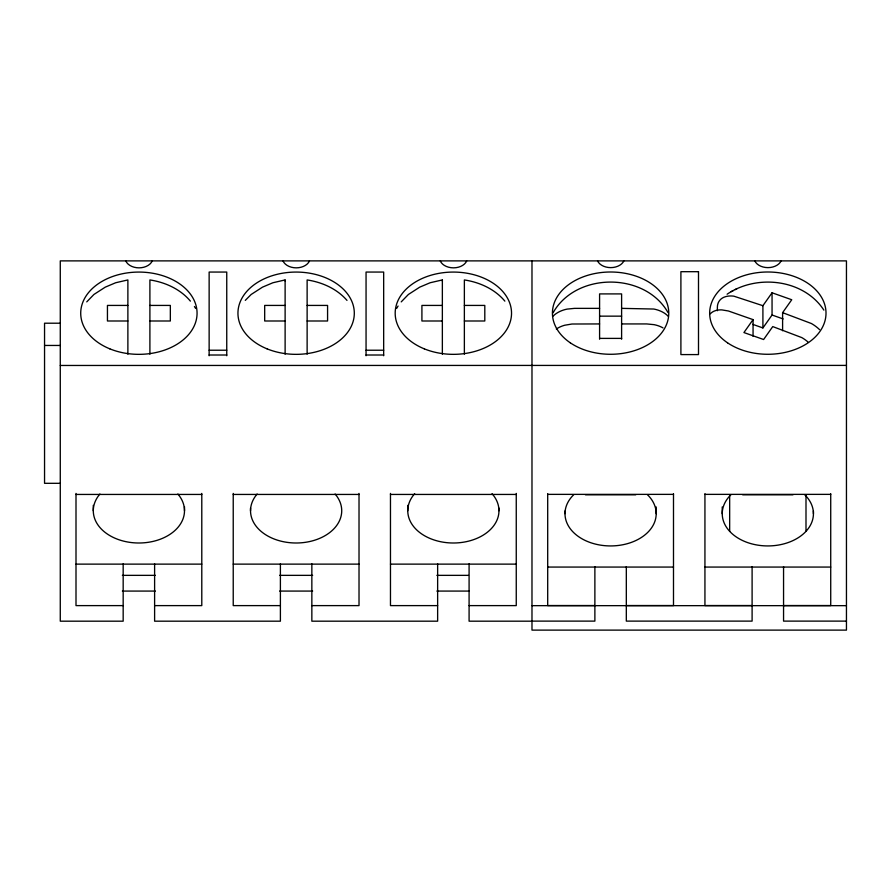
<?xml version="1.0" encoding="UTF-8"?>
<svg xmlns="http://www.w3.org/2000/svg" width="891" height="891" viewBox="0 0 891 891"><rect width="100%" height="100%" fill="white"/><g stroke="black" fill="none" stroke-linecap="round" stroke-linejoin="round"><path stroke-width="1.34" d="M86.75 301.882L93.934 294.464L105.261 287.147L115.674 282.748L127.881 279.93L127.881 354.206M245.292 300.378L251.173 294.464L262.5 287.147L272.913 282.748L285.12 279.93L285.12 354.206M401.217 301.882L408.412 294.464L419.728 287.147L430.141 282.748L442.359 279.93L442.359 354.206M285.12 281.033L285.12 280.041M442.348 281.033L442.359 280.041M553.088 312.774C576.054 271.933 644.828 271.844 667.994 312.541M396.695 308.342L398.065 306.025M710.316 313.81A25.405 16.071 35.3 0 1 711.497 312.719A24.759 15.659 35.3 0 1 716.063 310.48A25.75 16.283 35.3 0 1 721.866 309.901L728.381 310.981L753.062 319.624L743.929 332.555L763.609 339.516L772.753 326.585L801.855 337.622A25.817 16.328 35.3 0 1 807.948 341.955M752.795 324.369L762.908 327.944L762.908 305.702L772.052 292.783L791.743 299.744L782.599 312.663L782.599 330.739M762.908 327.944L772.052 315.013L772.052 292.783M727.112 294.219C756.749 273.938 803.548 279.006 823.863 310.101M735.131 289.642L736.868 288.751M731.221 291.669L733.17 290.666M127.881 305.424L107.443 305.424L107.443 320.994L127.881 320.994M149.9 305.424L170.337 305.424L170.337 320.994L149.9 320.994M285.12 305.424L264.683 305.424L264.683 320.994L285.12 320.994M307.128 305.424L327.576 305.424L327.576 320.994L307.128 320.994M442.359 305.424L421.911 305.424L421.911 320.994L442.359 320.994M464.367 305.424L484.804 305.424L484.804 320.994L464.367 320.994M599.587 308.364L574.506 308.364L567.055 309.11A25.817 18.254 0 0 0 558.2 312.318L556.318 313.476A25.215 17.831 0 0 0 553.088 316.16M621.606 308.364L653.805 309.032A25.962 18.377 0 0 1 660.821 311.215A25.516 18.043 0 0 1 664.953 313.521A25.193 17.775 0.2 0 1 668.295 316.372M599.587 316.149L621.606 316.149M60.276 323.21L44.55 323.21L44.55 483.312L60.276 483.312M599.587 323.934L571.989 324.012L564.716 325.237A25.75 18.21 0 0 0 558.223 327.866A24.759 17.508 0 0 0 556.34 329.024M621.606 323.934L646.688 323.934L654.139 324.669A25.817 18.254 0 0 1 662.993 327.877M599.587 338.391L621.606 338.391M44.55 345.452L60.276 345.452M209.14 350.219L226.748 350.219M366.056 350.219L383.665 350.219M209.14 355.008L226.748 355.008M366.056 355.008L383.665 355.008M60.276 365.466L846.45 365.399M547.698 494.371L673.496 494.371M704.937 494.371L830.724 494.371M76.002 494.438L201.789 494.438M233.23 494.438L359.017 494.438M390.47 494.438L516.257 494.438M585.443 494.795L635.751 494.795M742.671 494.795L792.99 494.795M76.002 564.126L201.789 564.126M233.23 564.126L359.017 564.126M390.47 564.126L516.257 564.126M547.698 567.066L673.496 567.066M704.937 567.066L830.724 567.066M122.379 575.352L155.402 575.352M279.618 575.352L312.641 575.352M436.857 575.352L468.499 575.352M122.379 591.078L155.402 591.078M279.618 591.078L312.641 591.078M436.857 591.078L469.368 591.078M594.876 605.546L547.698 605.546L547.698 493.681M626.317 605.546L673.496 605.546L673.496 493.681M752.104 605.546L704.937 605.546L704.937 493.681M783.557 605.546L830.724 605.546L830.724 493.681M123.17 605.613L76.002 605.613L76.002 493.414M154.611 605.613L201.789 605.613L201.789 493.414M280.398 605.613L233.23 605.613L233.23 493.414M311.85 605.613L359.017 605.613L359.017 493.414M437.637 605.613L390.47 605.613L390.47 493.414M469.089 605.613L516.257 605.613L516.257 493.414M531.983 605.657L846.45 605.657M531.983 621.116L594.876 621.116L594.876 566.631M846.45 621.116L783.557 621.116L783.557 566.631M531.983 621.183L469.089 621.183L469.089 563.836M762.908 305.702L733.805 296.157A25.817 16.328 35.3 0 0 725.898 296.569L724.205 297.137A25.215 15.949 35.3 0 0 720.14 299.888A24.781 15.67 35.3 0 0 717.366 307.395L717.366 310.725M782.599 312.663L811.4 323.522A25.95 16.439 35.3 0 1 817.671 327.921A25.516 16.138 35.3 0 1 819.586 329.659M772.052 315.013L783.122 318.933M504.863 301.125C494.828 289.096 479.636 282.247 464.367 279.941L464.367 354.184M346.989 300.39C336.965 288.795 322.085 282.202 307.128 279.941L307.128 354.184M190.396 301.125C180.361 289.096 165.169 282.247 149.9 279.941L149.9 354.184M194.427 306.515L195.664 308.442M813.427 511L813.427 513.695M805.999 495.207L805.999 531.337M753.062 319.624L753.062 336.308M752.104 566.631L752.104 621.116L626.317 621.116L626.317 566.631M729.662 495.207L729.662 531.337M722.233 506.957L722.233 513.695M656.199 506.957L656.199 513.695M621.606 339.215L621.606 293.907L599.587 293.907L599.587 339.215M564.994 511L564.994 513.695M531.983 260.885L531.983 630.115L846.45 630.115L846.45 260.885L60.276 260.885L60.276 621.183L123.17 621.183L123.17 563.836M498.96 508.059L498.96 510.755M437.637 563.836L437.637 621.183L311.85 621.183L311.85 563.836M407.766 505.364L407.766 510.755M383.665 355.743L383.665 272.056L366.056 272.056L366.056 355.743M280.398 563.836L280.398 621.183L154.611 621.183L154.611 563.836M250.527 508.059L250.527 510.755M226.748 355.743L226.748 272.056L209.14 272.056L209.14 355.743M184.493 506.712L184.493 510.755M93.288 505.364L93.288 510.755M335.105 494.026A45.597 32.243 0 0 1 325.694 535.302A45.597 32.243 0 0 1 266.565 535.302A45.597 32.243 0 0 1 257.143 494.026M492.032 493.67A45.597 32.243 0 0 1 483.078 535.213A45.597 32.243 0 0 1 423.648 535.213A45.597 32.243 0 0 1 414.694 493.67M177.877 494.026A45.597 32.243 0 0 1 168.455 535.302A45.597 32.243 0 0 1 109.326 535.302A45.597 32.243 0 0 1 99.915 494.026M152.227 260.952A13.833 9.779 0 0 1 139.007 267.846A13.833 9.779 0 0 1 125.787 260.952M309.467 260.952A13.833 9.779 0 0 1 296.246 267.846A13.833 9.779 0 0 1 283.026 260.952M466.706 260.952A13.833 9.779 0 0 1 453.486 267.846A13.833 9.779 0 0 1 440.265 260.952M804.718 494.739A45.597 32.243 0 0 1 798.347 537.652A45.597 32.243 0 0 1 737.325 537.652A45.597 32.243 0 0 1 730.943 494.739M647.49 494.739A45.597 32.243 0 0 1 641.108 537.652A45.597 32.243 0 0 1 580.086 537.652A45.597 32.243 0 0 1 573.704 494.739M623.878 260.885A13.866 9.801 0 0 1 610.714 267.623A13.866 9.801 0 0 1 597.538 260.885M781.117 260.885A13.866 9.801 0 0 1 767.942 267.623A13.866 9.801 0 0 1 754.777 260.885M698.499 271.688L680.902 271.688L680.902 354.585L698.499 354.585L698.499 271.688M109.805 348.838A58.182 41.142 0 0 0 197.067 313.209A58.182 41.142 0 0 0 109.805 277.58A58.182 41.142 0 0 0 109.805 348.838M267.033 348.838A58.182 41.142 0 0 0 354.306 313.209A58.182 41.142 0 0 0 267.033 277.58A58.182 41.142 0 0 0 267.033 348.838M424.272 348.838A58.182 41.142 0 0 0 511.534 313.209A58.182 41.142 0 0 0 424.272 277.58A58.182 41.142 0 0 0 424.272 348.838M570.296 342.812A58.182 41.142 0 0 0 667.081 322.988A58.182 41.142 0 0 0 594.408 273.626A58.182 41.142 0 0 0 570.296 342.812M727.535 342.812A58.182 41.142 0 0 0 824.32 322.988A58.182 41.142 0 0 0 751.648 273.626A58.182 41.142 0 0 0 727.535 342.812"/></g></svg>
